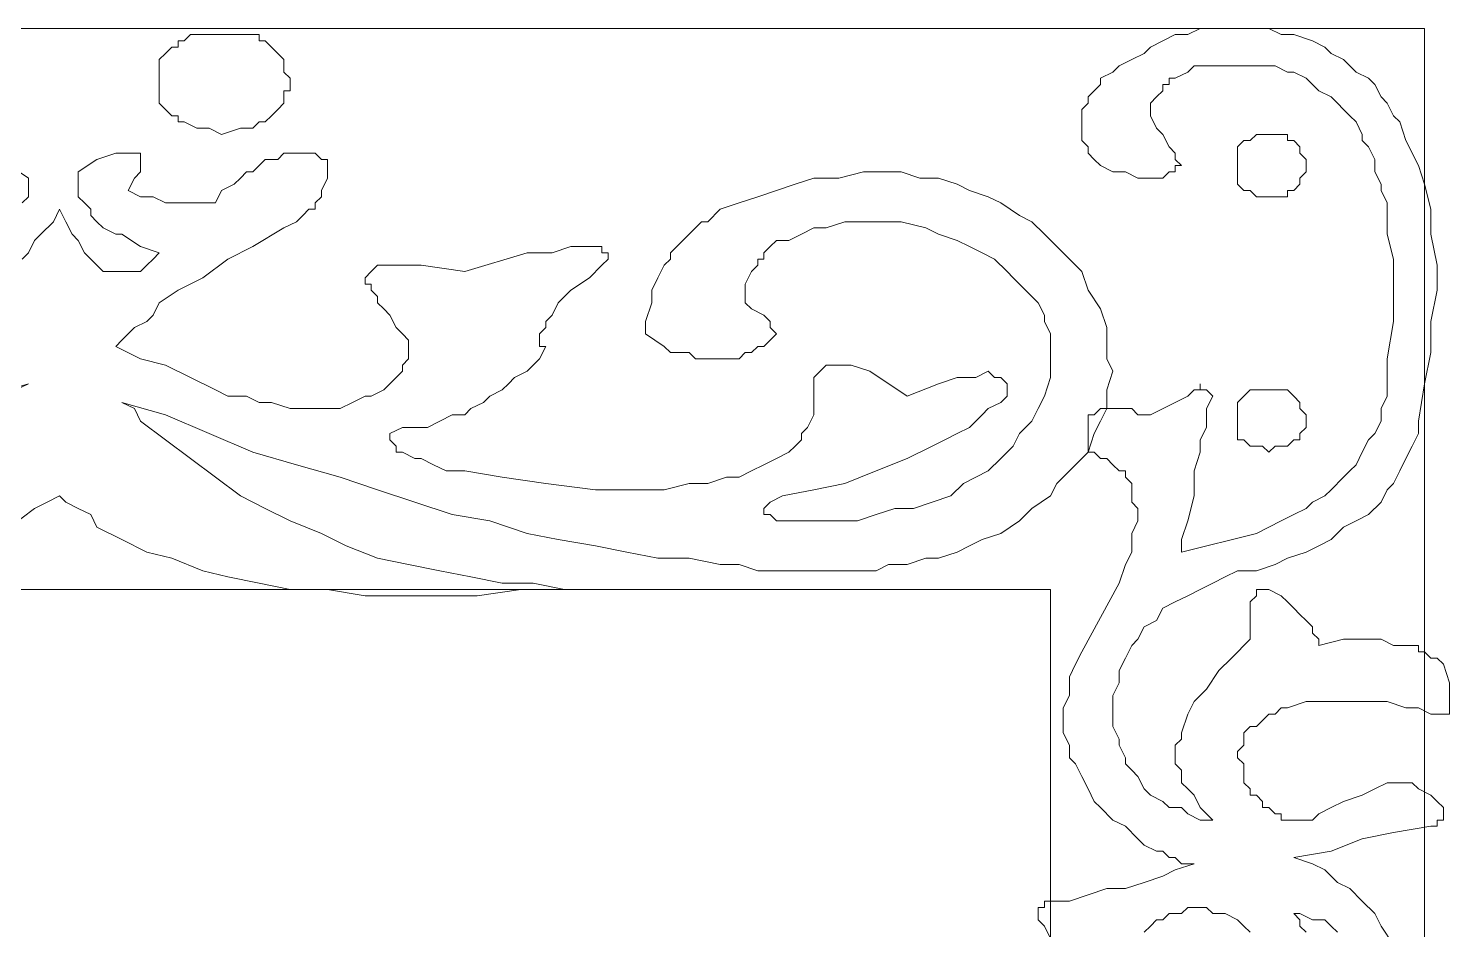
# Model space of a CAD drawing. Extents: x -66030 to 95157, y -13132 to 45879.
# Drawn here: x -24483 to -23593, y 15735 to 16300 of the extents above; entities that cross this region are included whole.
import ezdxf

# ---------------------------------------------------------------- set-up
doc = ezdxf.new("R2010")
doc.units = 0
doc.header["$LTSCALE"] = 100
doc.header["$MEASUREMENT"] = 0
doc.layers.get('0').update_dxf_attribs({"linetype": 'CONTINUOUS'})

msp = doc.modelspace()

# ---------------------------------------------------------------- linework, layer by layer
at = {"lineweight": 0}
for points in [[(-25342.37, 16299.58), (-23608.13, 16299.58), (-23608.13, 13143.56), (-25342.37, 13143.56), (-25342.37, 16299.58)], [(-24361.98, 16233.18), (-24369.79, 16237.08), (-24377.6, 16237.08), (-24385.41, 16240.99), (-24389.32, 16240.99), (-24389.32, 16244.9), (-24393.22, 16244.9), (-24397.13, 16248.8), (-24397.13, 16248.8), (-24401.04, 16252.71), (-24401.04, 16256.61), (-24401.04, 16260.52), (-24401.04, 16260.52), (-24401.04, 16264.43), (-24401.04, 16268.33), (-24401.04, 16272.24), (-24401.04, 16276.14), (-24401.04, 16280.05), (-24397.13, 16283.96), (-24397.13, 16283.96), (-24393.22, 16287.86), (-24389.32, 16287.86), (-24389.32, 16291.77), (-24385.41, 16291.77), (-24381.51, 16295.67), (-24377.6, 16295.67), (-24369.79, 16295.67), (-24361.98, 16295.67), (-24350.26, 16295.67), (-24342.45, 16295.67), (-24338.54, 16295.67), (-24338.54, 16291.77), (-24334.64, 16291.77), (-24330.73, 16287.86), (-24330.73, 16287.86), (-24326.82, 16283.96), (-24326.82, 16283.96), (-24322.92, 16280.05), (-24322.92, 16276.14), (-24322.92, 16272.24), (-24319.01, 16268.33), (-24319.01, 16264.43), (-24319.01, 16260.52), (-24322.92, 16260.52), (-24322.92, 16256.61), (-24322.92, 16252.71), (-24326.82, 16248.8), (-24326.82, 16248.8), (-24330.73, 16244.9), (-24330.73, 16244.9), (-24334.64, 16240.99), (-24338.54, 16240.99), (-24342.45, 16237.08), (-24350.26, 16237.08), (-24361.98, 16233.18)], [(-23725.3, 16213.65), (-23725.3, 16209.74), (-23725.3, 16205.84), (-23725.3, 16201.93), (-23721.4, 16198.02), (-23717.49, 16198.02), (-23713.59, 16194.12), (-23709.68, 16194.12), (-23705.77, 16194.12), (-23701.87, 16194.12), (-23694.06, 16194.12), (-23694.06, 16198.02), (-23690.15, 16198.02), (-23686.24, 16201.93), (-23686.24, 16205.84), (-23682.34, 16209.74), (-23682.34, 16213.65), (-23682.34, 16217.55), (-23686.24, 16221.46), (-23686.24, 16225.37), (-23690.15, 16229.27), (-23694.06, 16229.27), (-23694.06, 16233.18), (-23701.87, 16233.18), (-23705.77, 16233.18), (-23709.68, 16233.18), (-23713.59, 16233.18), (-23717.49, 16229.27), (-23721.4, 16229.27), (-23725.3, 16225.37), (-23725.3, 16221.46), (-23725.3, 16217.55), (-23725.3, 16213.65)], [(-23725.3, 16053.5), (-23725.3, 16049.6), (-23725.3, 16045.69), (-23725.3, 16041.79), (-23721.4, 16041.79), (-23717.49, 16037.88), (-23713.59, 16037.88), (-23709.68, 16037.88), (-23705.77, 16033.97), (-23701.87, 16037.88), (-23694.06, 16037.88), (-23694.06, 16037.88), (-23690.15, 16041.79), (-23686.24, 16041.79), (-23686.24, 16045.69), (-23682.34, 16049.6), (-23682.34, 16053.5), (-23682.34, 16057.41), (-23686.24, 16061.32), (-23686.24, 16065.22), (-23690.15, 16069.13), (-23694.06, 16073.03), (-23694.06, 16073.03), (-23701.87, 16073.03), (-23705.77, 16073.03), (-23709.68, 16073.03), (-23713.59, 16073.03), (-23717.49, 16073.03), (-23721.4, 16069.13), (-23725.3, 16065.22), (-23725.3, 16061.32), (-23725.3, 16057.41), (-23725.3, 16053.5)], [(-25108.02, 15948.04), (-23842.48, 15948.04), (-23842.48, 13381.82), (-25108.02, 13381.82), (-25108.02, 15948.04)]]:
    msp.add_lwpolyline(points, close=True, dxfattribs=at)
for points in [[(-23627.65, 15725.4), (-23635.47, 15737.12), (-23639.37, 15744.93), (-23647.18, 15752.74), (-23655, 15760.56), (-23662.81, 15764.46), (-23670.62, 15772.27), (-23678.43, 15776.18), (-23690.15, 15780.09), (-23666.71, 15783.99), (-23647.18, 15791.8), (-23627.65, 15795.71), (-23604.22, 15799.62), (-23600.31, 15799.62), (-23600.31, 15803.52), (-23596.41, 15803.52), (-23596.41, 15803.52), (-23596.41, 15807.43), (-23596.41, 15807.43), (-23596.41, 15807.43), (-23596.41, 15811.33), (-23600.31, 15815.24), (-23600.31, 15815.24), (-23604.22, 15819.15), (-23612.03, 15823.05), (-23615.94, 15826.96), (-23615.94, 15826.96), (-23619.84, 15826.96), (-23627.65, 15826.96), (-23631.56, 15826.96), (-23639.37, 15823.05), (-23647.18, 15819.15), (-23658.9, 15815.24), (-23666.71, 15811.33), (-23674.53, 15807.43), (-23678.43, 15803.52), (-23682.34, 15803.52), (-23686.24, 15803.52), (-23690.15, 15803.52), (-23694.06, 15803.52), (-23697.96, 15803.52), (-23697.96, 15807.43), (-23701.87, 15807.43), (-23705.77, 15811.33), (-23709.68, 15811.33), (-23709.68, 15815.24), (-23713.59, 15819.15), (-23717.49, 15819.15), (-23717.49, 15823.05), (-23721.4, 15826.96), (-23721.4, 15834.77), (-23721.4, 15838.68), (-23725.3, 15842.58), (-23725.3, 15846.49), (-23725.3, 15846.49), (-23721.4, 15850.39), (-23721.4, 15854.3), (-23721.4, 15858.2), (-23717.49, 15862.11), (-23713.59, 15862.11), (-23709.68, 15866.02), (-23705.77, 15869.92), (-23701.87, 15869.92), (-23697.96, 15873.83), (-23694.06, 15873.83), (-23682.34, 15877.73), (-23670.62, 15877.73), (-23662.81, 15877.73), (-23651.09, 15877.73), (-23639.37, 15877.73), (-23631.56, 15877.73), (-23619.84, 15873.83), (-23612.03, 15873.83), (-23604.22, 15869.92), (-23600.31, 15869.92), (-23596.41, 15869.92), (-23596.41, 15869.92), (-23592.5, 15869.92), (-23592.5, 15869.92), (-23592.5, 15873.83), (-23592.5, 15873.83), (-23592.5, 15877.73), (-23592.5, 15881.64), (-23592.5, 15885.55), (-23592.5, 15889.45), (-23596.41, 15901.17), (-23600.31, 15905.08), (-23604.22, 15905.08), (-23608.13, 15908.98), (-23612.03, 15908.98), (-23612.03, 15912.89), (-23619.84, 15912.89), (-23623.75, 15912.89), (-23627.65, 15912.89), (-23635.47, 15916.79), (-23647.18, 15916.79), (-23658.9, 15916.79), (-23674.53, 15912.89), (-23674.53, 15916.79), (-23678.43, 15920.7), (-23678.43, 15924.61), (-23682.34, 15928.51), (-23686.24, 15932.42), (-23690.15, 15936.32), (-23694.06, 15940.23), (-23697.96, 15944.14), (-23705.77, 15948.04), (-23705.77, 15948.04), (-23709.68, 15948.04), (-23709.68, 15948.04), (-23709.68, 15948.04), (-23713.59, 15948.04), (-23713.59, 15944.14), (-23713.59, 15944.14), (-23717.49, 15940.23), (-23717.49, 15936.32), (-23717.49, 15928.51), (-23717.49, 15920.7), (-23717.49, 15916.79), (-23717.49, 15916.79), (-23729.21, 15905.08), (-23737.02, 15897.26), (-23744.83, 15885.55), (-23752.65, 15877.73), (-23756.55, 15869.92), (-23760.46, 15858.2), (-23760.46, 15854.3), (-23764.36, 15850.39), (-23764.36, 15846.49), (-23764.36, 15842.58), (-23764.36, 15838.68), (-23760.46, 15834.77), (-23760.46, 15826.96), (-23756.55, 15823.05), (-23752.65, 15819.15), (-23748.74, 15811.33), (-23744.83, 15807.43), (-23740.93, 15803.52), (-23748.74, 15803.52), (-23756.55, 15807.43), (-23760.46, 15811.33), (-23768.27, 15811.33), (-23772.18, 15815.24), (-23779.99, 15819.15), (-23783.89, 15823.05), (-23787.8, 15830.86), (-23791.71, 15834.77), (-23795.61, 15838.68), (-23795.61, 15842.58), (-23799.52, 15850.39), (-23799.52, 15854.3), (-23803.42, 15862.11), (-23803.42, 15869.92), (-23803.42, 15873.83), (-23803.42, 15881.64), (-23799.52, 15889.45), (-23799.52, 15897.26), (-23795.61, 15905.08), (-23791.71, 15912.89), (-23787.8, 15916.79), (-23783.89, 15924.61), (-23776.08, 15928.51), (-23772.18, 15936.32), (-23764.36, 15940.23), (-23756.55, 15944.14), (-23748.74, 15948.04), (-23740.93, 15951.95), (-23733.12, 15955.85), (-23725.3, 15959.76), (-23713.59, 15959.76), (-23701.87, 15963.67), (-23694.06, 15967.57), (-23682.34, 15971.48), (-23674.53, 15975.38), (-23666.71, 15979.29), (-23658.9, 15987.1), (-23651.09, 15991.01), (-23643.28, 15994.91), (-23635.47, 16002.73), (-23631.56, 16010.54), (-23627.65, 16014.44), (-23623.75, 16022.26), (-23619.84, 16030.07), (-23615.94, 16037.88), (-23612.03, 16045.69), (-23612.03, 16053.5), (-23608.13, 16076.94), (-23604.22, 16096.47), (-23604.22, 16116), (-23600.31, 16135.53), (-23600.31, 16151.15), (-23604.22, 16170.68), (-23604.22, 16186.31), (-23608.13, 16201.93), (-23612.03, 16213.65), (-23619.84, 16229.27), (-23623.75, 16240.99), (-23627.65, 16244.9), (-23631.56, 16252.71), (-23635.47, 16256.61), (-23639.37, 16264.43), (-23643.28, 16268.33), (-23651.09, 16272.24), (-23655, 16276.14), (-23658.9, 16280.05), (-23666.71, 16283.96), (-23670.62, 16287.86), (-23678.43, 16291.77), (-23690.15, 16295.67), (-23697.96, 16295.67), (-23705.77, 16299.58), (-23713.59, 16299.58), (-23721.4, 16299.58), (-23729.21, 16299.58), (-23740.93, 16299.58), (-23748.74, 16299.58), (-23756.55, 16295.67), (-23764.36, 16295.67), (-23772.18, 16291.77), (-23779.99, 16287.86), (-23783.89, 16283.96), (-23791.71, 16280.05), (-23799.52, 16276.14), (-23803.42, 16272.24), (-23811.24, 16268.33), (-23811.24, 16264.43), (-23815.14, 16260.52), (-23819.05, 16256.61), (-23819.05, 16252.71), (-23822.95, 16248.8), (-23822.95, 16244.9), (-23822.95, 16240.99), (-23822.95, 16237.08), (-23822.95, 16233.18), (-23822.95, 16229.27), (-23819.05, 16225.37), (-23819.05, 16221.46), (-23815.14, 16217.55), (-23811.24, 16213.65), (-23803.42, 16209.74), (-23795.61, 16209.74), (-23787.8, 16205.84), (-23779.99, 16205.84), (-23776.08, 16205.84), (-23772.18, 16205.84), (-23768.27, 16209.74), (-23764.36, 16209.74), (-23764.36, 16209.74), (-23764.36, 16213.65), (-23760.46, 16213.65), (-23764.36, 16217.55), (-23764.36, 16221.46), (-23768.27, 16225.37), (-23772.18, 16233.18), (-23776.08, 16237.08), (-23779.99, 16244.9), (-23779.99, 16248.8), (-23779.99, 16252.71), (-23776.08, 16256.61), (-23772.18, 16260.52), (-23772.18, 16264.43), (-23768.27, 16264.43), (-23768.27, 16268.33), (-23764.36, 16268.33), (-23756.55, 16272.24), (-23752.65, 16276.14), (-23744.83, 16276.14), (-23733.12, 16276.14), (-23725.3, 16276.14), (-23713.59, 16276.14), (-23705.77, 16276.14), (-23701.87, 16276.14), (-23694.06, 16272.24), (-23690.15, 16272.24), (-23682.34, 16268.33), (-23678.43, 16264.43), (-23674.53, 16260.52), (-23666.71, 16256.61), (-23662.81, 16252.71), (-23658.9, 16248.8), (-23655, 16244.9), (-23651.09, 16240.99), (-23647.18, 16233.18), (-23647.18, 16229.27), (-23643.28, 16225.37), (-23639.37, 16217.55), (-23639.37, 16209.74), (-23635.47, 16201.93), (-23635.47, 16198.02), (-23631.56, 16190.21), (-23631.56, 16178.49), (-23631.56, 16170.68), (-23627.65, 16155.06), (-23627.65, 16135.53), (-23627.65, 16116), (-23631.56, 16092.56), (-23631.56, 16069.13), (-23635.47, 16061.32), (-23635.47, 16053.5), (-23639.37, 16045.69), (-23643.28, 16041.79), (-23647.18, 16033.97), (-23651.09, 16026.16), (-23655, 16022.26), (-23658.9, 16018.35), (-23666.71, 16010.54), (-23670.62, 16006.63), (-23678.43, 16002.73), (-23682.34, 15998.82), (-23690.15, 15994.91), (-23697.96, 15991.01), (-23705.77, 15987.1), (-23713.59, 15983.2), (-23760.46, 15971.48), (-23760.46, 15979.29), (-23756.55, 15991.01), (-23752.65, 16006.63), (-23752.65, 16022.26), (-23748.74, 16033.97), (-23748.74, 16041.79), (-23744.83, 16049.6), (-23744.83, 16057.41), (-23744.83, 16061.32), (-23740.93, 16069.13), (-23744.83, 16073.03), (-23744.83, 16073.03), (-23744.83, 16073.03), (-23744.83, 16073.03), (-23748.74, 16073.03), (-23748.74, 16076.94), (-23748.74, 16073.03), (-23752.65, 16073.03), (-23756.55, 16069.13), (-23779.99, 16057.41), (-23783.89, 16057.41), (-23787.8, 16057.41), (-23791.71, 16061.32), (-23795.61, 16061.32), (-23799.52, 16061.32), (-23807.33, 16061.32), (-23811.24, 16061.32), (-23815.14, 16057.41), (-23819.05, 16057.41), (-23819.05, 16053.5), (-23819.05, 16049.6), (-23819.05, 16045.69), (-23819.05, 16041.79), (-23819.05, 16037.88), (-23819.05, 16033.97), (-23815.14, 16033.97), (-23811.24, 16030.07), (-23807.33, 16030.07), (-23803.42, 16026.16), (-23799.52, 16022.26), (-23795.61, 16022.26), (-23795.61, 16018.35), (-23791.71, 16014.44), (-23791.71, 16006.63), (-23791.71, 16002.73), (-23787.8, 15998.82), (-23787.8, 15991.01), (-23791.71, 15983.2), (-23791.71, 15979.29), (-23791.71, 15971.48), (-23795.61, 15963.67), (-23799.52, 15951.95), (-23822.95, 15908.98), (-23826.86, 15901.17), (-23830.77, 15893.36), (-23830.77, 15881.64), (-23834.67, 15873.83), (-23834.67, 15866.02), (-23834.67, 15858.2), (-23830.77, 15850.39), (-23830.77, 15842.58), (-23826.86, 15838.68), (-23822.95, 15830.86), (-23819.05, 15823.05), (-23815.14, 15815.24), (-23811.24, 15811.33), (-23803.42, 15803.52), (-23795.61, 15799.62), (-23787.8, 15791.8), (-23783.89, 15787.9), (-23783.89, 15787.9), (-23776.08, 15783.99), (-23772.18, 15783.99), (-23768.27, 15780.09), (-23764.36, 15780.09), (-23760.46, 15776.18), (-23752.65, 15776.18), (-23764.36, 15772.27), (-23772.18, 15768.37), (-23783.89, 15764.46), (-23795.61, 15760.56), (-23807.33, 15760.56), (-23819.05, 15756.65), (-23830.77, 15752.74), (-23842.48, 15752.74), (-23846.39, 15752.74), (-23846.39, 15752.74), (-23846.39, 15748.84), (-23850.3, 15748.84), (-23850.3, 15748.84), (-23850.3, 15748.84), (-23850.3, 15744.93), (-23850.3, 15741.03), (-23846.39, 15737.12), (-23842.48, 15729.31)], [(-24486.97, 16155.06), (-24483.06, 16158.96), (-24479.16, 16166.78), (-24475.25, 16170.68), (-24467.44, 16178.49), (-24463.53, 16186.31), (-24459.63, 16178.49), (-24455.72, 16170.68), (-24451.81, 16166.78), (-24447.91, 16158.96), (-24444, 16155.06), (-24440.1, 16151.15), (-24436.19, 16147.25), (-24432.28, 16147.25), (-24428.38, 16147.25), (-24424.47, 16147.25), (-24420.57, 16147.25), (-24416.66, 16147.25), (-24412.75, 16147.25), (-24408.85, 16151.15), (-24404.94, 16155.06), (-24401.04, 16158.96), (-24412.75, 16162.87), (-24424.47, 16170.68), (-24428.38, 16170.68), (-24436.19, 16174.59), (-24440.1, 16178.49), (-24444, 16182.4), (-24444, 16186.31), (-24447.91, 16190.21), (-24447.91, 16190.21), (-24451.81, 16194.12), (-24451.81, 16198.02), (-24451.81, 16201.93), (-24451.81, 16205.84), (-24451.81, 16209.74), (-24440.1, 16217.55), (-24428.38, 16221.46), (-24424.47, 16221.46), (-24420.57, 16221.46), (-24420.57, 16221.46), (-24416.66, 16221.46), (-24416.66, 16221.46), (-24412.75, 16221.46), (-24412.75, 16217.55), (-24412.75, 16213.65), (-24412.75, 16209.74), (-24416.66, 16205.84), (-24420.57, 16198.02), (-24412.75, 16194.12), (-24404.94, 16194.12), (-24397.13, 16190.21), (-24393.22, 16190.21), (-24385.41, 16190.21), (-24377.6, 16190.21), (-24373.69, 16190.21), (-24365.88, 16190.21), (-24361.98, 16198.02), (-24354.16, 16201.93), (-24350.26, 16205.84), (-24346.35, 16209.74), (-24342.45, 16209.74), (-24338.54, 16213.65), (-24334.64, 16217.55), (-24326.82, 16217.55), (-24322.92, 16221.46), (-24319.01, 16221.46), (-24315.11, 16221.46), (-24311.2, 16221.46), (-24307.29, 16221.46), (-24303.39, 16221.46), (-24299.48, 16217.55), (-24295.58, 16217.55), (-24295.58, 16209.74), (-24295.58, 16205.84), (-24299.48, 16198.02), (-24299.48, 16194.12), (-24303.39, 16190.21), (-24303.39, 16186.31), (-24307.29, 16186.31), (-24311.2, 16182.4), (-24315.11, 16178.49), (-24322.92, 16174.59), (-24342.45, 16162.87), (-24358.07, 16155.06), (-24373.69, 16143.34), (-24389.32, 16135.53), (-24401.04, 16127.72), (-24404.94, 16119.9), (-24408.85, 16116), (-24416.66, 16112.09), (-24420.57, 16108.19), (-24424.47, 16104.28), (-24428.38, 16100.37), (-24412.75, 16092.56), (-24397.13, 16088.66), (-24365.88, 16073.03), (-24358.07, 16069.13), (-24346.35, 16069.13), (-24338.54, 16065.22), (-24330.73, 16065.22), (-24319.01, 16061.32), (-24311.2, 16061.32), (-24299.48, 16061.32), (-24287.76, 16061.32), (-24279.95, 16065.22), (-24272.14, 16069.13), (-24268.23, 16069.13), (-24260.42, 16073.03), (-24256.52, 16076.94), (-24252.61, 16080.84), (-24248.7, 16084.75), (-24248.7, 16088.66), (-24244.8, 16092.56), (-24244.8, 16096.47), (-24244.8, 16100.37), (-24244.8, 16104.28), (-24248.7, 16108.19), (-24252.61, 16112.09), (-24256.52, 16119.9), (-24260.42, 16123.81), (-24264.33, 16127.72), (-24264.33, 16131.62), (-24268.23, 16135.53), (-24268.23, 16139.43), (-24272.14, 16139.43), (-24272.14, 16143.34), (-24272.14, 16143.34), (-24268.23, 16147.25), (-24268.23, 16147.25), (-24264.33, 16151.15), (-24260.42, 16151.15), (-24256.52, 16151.15), (-24252.61, 16151.15), (-24248.7, 16151.15), (-24236.99, 16151.15), (-24209.64, 16147.25), (-24170.58, 16158.96), (-24154.96, 16158.96), (-24143.24, 16162.87), (-24135.43, 16162.87), (-24127.62, 16162.87), (-24123.71, 16162.87), (-24123.71, 16158.96), (-24119.81, 16158.96), (-24119.81, 16158.96), (-24119.81, 16155.06), (-24119.81, 16155.06), (-24119.81, 16155.06), (-24123.71, 16151.15), (-24131.52, 16143.34), (-24143.24, 16135.53), (-24151.05, 16127.72), (-24154.96, 16119.9), (-24158.87, 16116), (-24158.87, 16112.09), (-24158.87, 16112.09), (-24162.77, 16108.19), (-24162.77, 16104.28), (-24162.77, 16104.28), (-24162.77, 16100.37), (-24158.87, 16100.37), (-24162.77, 16092.56), (-24166.68, 16088.66), (-24170.58, 16084.75), (-24178.4, 16080.84), (-24182.3, 16076.94), (-24186.21, 16073.03), (-24194.02, 16069.13), (-24197.93, 16065.22), (-24205.74, 16061.32), (-24209.64, 16057.41), (-24217.46, 16057.41), (-24225.27, 16053.5), (-24233.08, 16049.6), (-24240.89, 16049.6), (-24248.7, 16049.6), (-24256.52, 16045.69), (-24256.52, 16045.69), (-24256.52, 16041.79), (-24252.61, 16037.88), (-24252.61, 16033.97), (-24248.7, 16033.97), (-24240.89, 16030.07), (-24236.99, 16030.07), (-24229.17, 16026.16), (-24221.36, 16022.26), (-24209.64, 16022.26), (-24186.21, 16018.35), (-24158.87, 16014.44), (-24127.62, 16010.54), (-24111.99, 16010.54), (-24096.37, 16010.54), (-24084.65, 16010.54), (-24069.03, 16014.44), (-24057.31, 16014.44), (-24045.59, 16018.35), (-24037.78, 16018.35), (-24029.97, 16022.26), (-24022.16, 16026.16), (-24014.35, 16030.07), (-24006.53, 16033.97), (-24002.63, 16037.88), (-24002.63, 16037.88), (-23998.72, 16041.79), (-23998.72, 16045.69), (-23994.82, 16049.6), (-23990.91, 16057.41), (-23990.91, 16065.22), (-23990.91, 16069.13), (-23990.91, 16073.03), (-23990.91, 16076.94), (-23990.91, 16080.84), (-23990.91, 16080.84), (-23987, 16084.75), (-23987, 16084.75), (-23983.1, 16088.66), (-23983.1, 16088.66), (-23979.19, 16088.66), (-23975.29, 16088.66), (-23975.29, 16088.66), (-23971.38, 16088.66), (-23967.47, 16088.66), (-23955.76, 16084.75), (-23932.32, 16069.13), (-23912.79, 16076.94), (-23901.07, 16080.84), (-23889.35, 16080.84), (-23881.54, 16084.75), (-23877.64, 16080.84), (-23877.64, 16080.84), (-23873.73, 16080.84), (-23873.73, 16080.84), (-23869.82, 16076.94), (-23869.82, 16076.94), (-23869.82, 16073.03), (-23869.82, 16073.03), (-23869.82, 16069.13), (-23873.73, 16065.22), (-23881.54, 16061.32), (-23885.45, 16057.41), (-23893.26, 16049.6), (-23901.07, 16045.69), (-23908.88, 16041.79), (-23916.7, 16037.88), (-23932.32, 16030.07), (-23951.85, 16022.26), (-23971.38, 16014.44), (-23990.91, 16010.54), (-24010.44, 16006.63), (-24018.25, 16002.73), (-24022.16, 15998.82), (-24022.16, 15998.82), (-24022.16, 15998.82), (-24022.16, 15994.91), (-24022.16, 15994.91), (-24022.16, 15994.91), (-24018.25, 15994.91), (-24014.35, 15991.01), (-24002.63, 15991.01), (-23987, 15991.01), (-23963.57, 15991.01), (-23951.85, 15994.91), (-23940.13, 15998.82), (-23928.41, 15998.82), (-23916.7, 16002.73), (-23904.98, 16006.63), (-23897.17, 16014.44), (-23889.35, 16018.35), (-23881.54, 16022.26), (-23873.73, 16030.07), (-23869.82, 16033.97), (-23865.92, 16037.88), (-23862.01, 16045.69), (-23854.2, 16053.5), (-23850.3, 16061.32), (-23846.39, 16069.13), (-23842.48, 16080.84), (-23842.48, 16088.66), (-23842.48, 16096.47), (-23842.48, 16104.28), (-23842.48, 16108.19), (-23846.39, 16116), (-23846.39, 16119.9), (-23850.3, 16127.72), (-23854.2, 16131.62), (-23862.01, 16139.43), (-23865.92, 16143.34), (-23869.82, 16147.25), (-23877.64, 16155.06), (-23885.45, 16158.96), (-23893.26, 16162.87), (-23901.07, 16166.78), (-23912.79, 16170.68), (-23920.6, 16174.59), (-23936.23, 16178.49), (-23947.94, 16178.49), (-23959.66, 16178.49), (-23971.38, 16178.49), (-23983.1, 16174.59), (-23990.91, 16174.59), (-23998.72, 16170.68), (-24006.53, 16166.78), (-24014.35, 16166.78), (-24018.25, 16162.87), (-24022.16, 16158.96), (-24022.16, 16155.06), (-24026.06, 16155.06), (-24026.06, 16151.15), (-24029.97, 16147.25), (-24033.88, 16139.43), (-24033.88, 16131.62), (-24033.88, 16127.72), (-24029.97, 16123.81), (-24022.16, 16119.9), (-24018.25, 16116), (-24018.25, 16112.09), (-24014.35, 16108.19), (-24014.35, 16108.19), (-24018.25, 16104.28), (-24018.25, 16104.28), (-24018.25, 16104.28), (-24022.16, 16100.37), (-24026.06, 16100.37), (-24029.97, 16096.47), (-24033.88, 16096.47), (-24037.78, 16092.56), (-24045.59, 16092.56), (-24049.5, 16092.56), (-24053.41, 16092.56), (-24057.31, 16092.56), (-24065.12, 16092.56), (-24069.03, 16096.47), (-24072.94, 16096.47), (-24080.75, 16096.47), (-24084.65, 16100.37), (-24096.37, 16108.19), (-24096.37, 16116), (-24092.47, 16127.72), (-24092.47, 16135.53), (-24088.56, 16143.34), (-24084.65, 16151.15), (-24080.75, 16155.06), (-24080.75, 16158.96), (-24076.84, 16162.87), (-24072.94, 16166.78), (-24069.03, 16170.68), (-24065.12, 16174.59), (-24061.22, 16178.49), (-24057.31, 16178.49), (-24049.5, 16186.31), (-24037.78, 16190.21), (-24026.06, 16194.12), (-24014.35, 16198.02), (-24002.63, 16201.93), (-23990.91, 16205.84), (-23975.29, 16205.84), (-23959.66, 16209.74), (-23947.94, 16209.74), (-23936.23, 16209.74), (-23924.51, 16205.84), (-23912.79, 16205.84), (-23901.07, 16201.93), (-23893.26, 16198.02), (-23881.54, 16194.12), (-23873.73, 16190.21), (-23862.01, 16182.4), (-23854.2, 16178.49), (-23846.39, 16170.68), (-23838.58, 16162.87), (-23830.77, 16155.06), (-23822.95, 16147.25), (-23819.05, 16135.53), (-23811.24, 16123.81), (-23807.33, 16112.09), (-23807.33, 16104.28), (-23807.33, 16092.56), (-23803.42, 16084.75), (-23807.33, 16073.03), (-23807.33, 16061.32), (-23811.24, 16053.5), (-23815.14, 16045.69), (-23819.05, 16033.97), (-23826.86, 16026.16), (-23830.77, 16022.26), (-23834.67, 16018.35), (-23838.58, 16014.44), (-23842.48, 16006.63), (-23854.2, 15998.82), (-23862.01, 15991.01), (-23873.73, 15983.2), (-23885.45, 15979.29), (-23893.26, 15975.38), (-23901.07, 15971.48), (-23912.79, 15967.57), (-23920.6, 15967.57), (-23932.32, 15963.67), (-23944.04, 15963.67), (-23951.85, 15959.76), (-23963.57, 15959.76), (-23975.29, 15959.76), (-23987, 15959.76), (-23998.72, 15959.76), (-24010.44, 15959.76), (-24026.06, 15959.76), (-24037.78, 15963.67), (-24049.5, 15963.67), (-24069.03, 15967.57), (-24088.56, 15967.57), (-24108.09, 15971.48), (-24127.62, 15975.38), (-24151.05, 15979.29), (-24170.58, 15983.2), (-24194.02, 15991.01), (-24217.46, 15994.91), (-24240.89, 16002.73), (-24264.33, 16010.54), (-24287.76, 16018.35), (-24315.11, 16026.16), (-24342.45, 16033.97), (-24369.79, 16045.69), (-24397.13, 16057.41), (-24424.47, 16065.22), (-24416.66, 16061.32), (-24412.75, 16053.5), (-24397.13, 16041.79), (-24381.51, 16030.07), (-24365.88, 16018.35), (-24350.26, 16006.63), (-24334.64, 15998.82), (-24319.01, 15991.01), (-24299.48, 15983.2), (-24283.86, 15975.38), (-24264.33, 15967.57), (-24244.8, 15963.67), (-24225.27, 15959.76), (-24205.74, 15955.85), (-24186.21, 15951.95), (-24166.68, 15951.95), (-24147.15, 15948.04), (-24174.49, 15948.04), (-24201.83, 15944.14), (-24225.27, 15944.14), (-24248.7, 15944.14), (-24272.14, 15944.14), (-24295.58, 15948.04), (-24319.01, 15948.04), (-24338.54, 15951.95), (-24358.07, 15955.85), (-24373.69, 15959.76), (-24393.22, 15967.57), (-24408.85, 15971.48), (-24424.47, 15979.29), (-24440.1, 15987.1), (-24444, 15994.91), (-24451.81, 15998.82), (-24459.63, 16002.73), (-24463.53, 16006.63), (-24471.34, 16002.73), (-24479.16, 15998.82), (-24494.78, 15987.1)], [(-24494.78, 16213.65), (-24483.06, 16205.84), (-24483.06, 16205.84), (-24483.06, 16201.93), (-24483.06, 16198.02), (-24483.06, 16198.02), (-24483.06, 16194.12), (-24486.97, 16190.21)], [(-24490.87, 16073.03), (-24483.06, 16076.94), (-24549.46, 16057.41)], [(-23783.89, 15733.21), (-23779.99, 15737.12), (-23776.08, 15741.03), (-23772.18, 15741.03), (-23768.27, 15744.93), (-23764.36, 15744.93), (-23760.46, 15744.93), (-23756.55, 15748.84), (-23752.65, 15748.84), (-23748.74, 15748.84), (-23744.83, 15748.84), (-23740.93, 15744.93), (-23737.02, 15744.93), (-23733.12, 15744.93), (-23725.3, 15741.03), (-23721.4, 15737.12), (-23717.49, 15733.21)], [(-23682.34, 15733.21), (-23686.24, 15737.12), (-23686.24, 15741.03), (-23690.15, 15744.93), (-23686.24, 15744.93), (-23678.43, 15741.03), (-23670.62, 15741.03), (-23666.71, 15737.12), (-23662.81, 15733.21)]]:
    msp.add_lwpolyline(points, dxfattribs=at)

doc.saveas('drawing.dxf')
